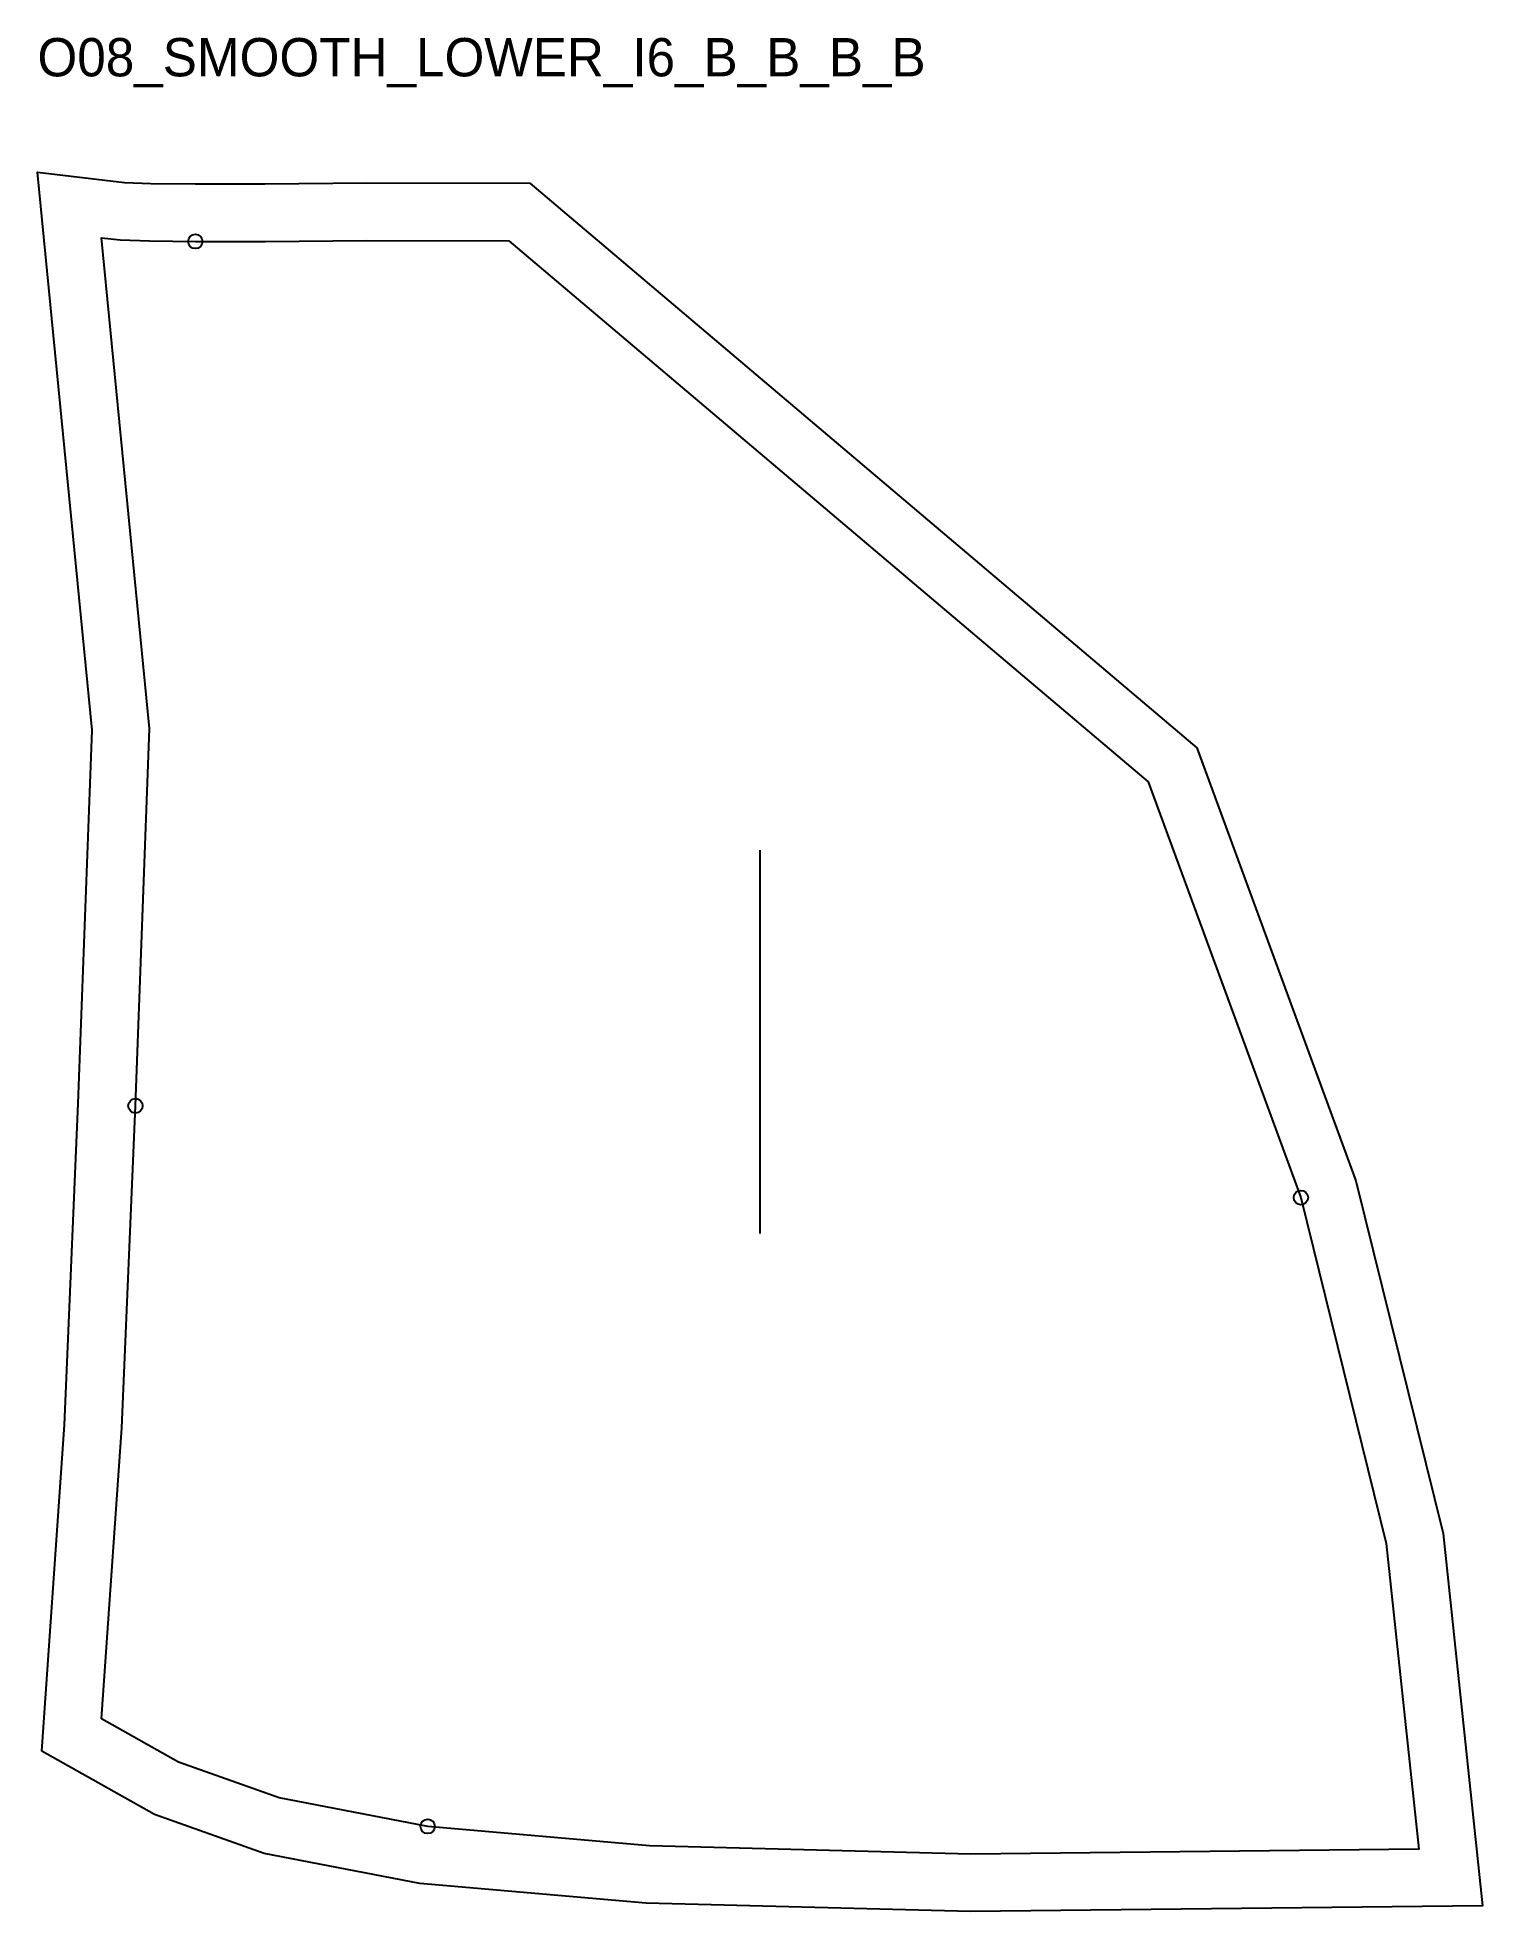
# Model space of a CAD drawing. Header units: millimetres. Extents: x -13 to 288, y -40 to 351.
import ezdxf

# ---------------------------------------------------------------- set-up
doc = ezdxf.new("R2010")
doc.units = ezdxf.units.MM
for name, color, linetype in [('CUT', 1, 'Continuous'), ('GRAIN', 3, 'Continuous'), ('ID', 7, 'Continuous'), ('NOTCH', 2, 'Continuous'), ('SEAM', 5, 'Continuous')]:
    doc.layers.add(name, color=color, linetype=linetype)

msp = doc.modelspace()

# ---------------------------------------------------------------- linework, layer by layer
at = {"layer": 'CUT'}
msp.add_lwpolyline([(-12.5, -6.73), (-7.76, 61.4), (-4.92, 128.47), (-2, 206.42), (-13.4, 322.92), (4.81, 320.73), (10.25, 320.55), (19.64, 320.45), (34.11, 320.46), (55.37, 320.66), (89.47, 320.6), (228.77, 202.73), (261.96, 112.36), (280.16, 38.67), (288.41, -39.02), (181.44, -40.22), (113.73, -38.49), (66.44, -34.35), (33.94, -28.13), (11.05, -20), (-12.5, -6.73)], close=True, dxfattribs=at)
at = {"layer": 'GRAIN'}
msp.add_line((137.51, 101.35), (137.51, 181.35), dxfattribs=at)
at = {"layer": 'NOTCH'}
for centre in [(19.58, 308.45), (7.07, 127.99), (250.47, 108.84), (68.1, -22.45)]:
    msp.add_circle(centre, 1.5, dxfattribs=at)
at = {"layer": 'SEAM'}
msp.add_lwpolyline([(0, 0), (4.22, 60.73), (7.07, 127.99), (10.02, 206.78), (0, 309.23), (3.89, 308.76), (9.98, 308.55), (19.58, 308.45), (34.17, 308.46), (55.41, 308.66), (85.07, 308.61), (218.6, 195.62), (250.47, 108.84), (268.31, 36.58), (275.09, -27.17), (181.53, -28.22), (114.41, -26.5), (68.1, -22.45), (37.09, -16.52), (16.04, -9.04)], close=True, dxfattribs=at)

# ---------------------------------------------------------------- texts
at = {"layer": 'ID'}
msp.add_text('O08_SMOOTH_LOWER_I6_B_B_B_B', height=8, dxfattribs=at).set_placement((-13.4, 342.92))

doc.saveas('drawing.dxf')
